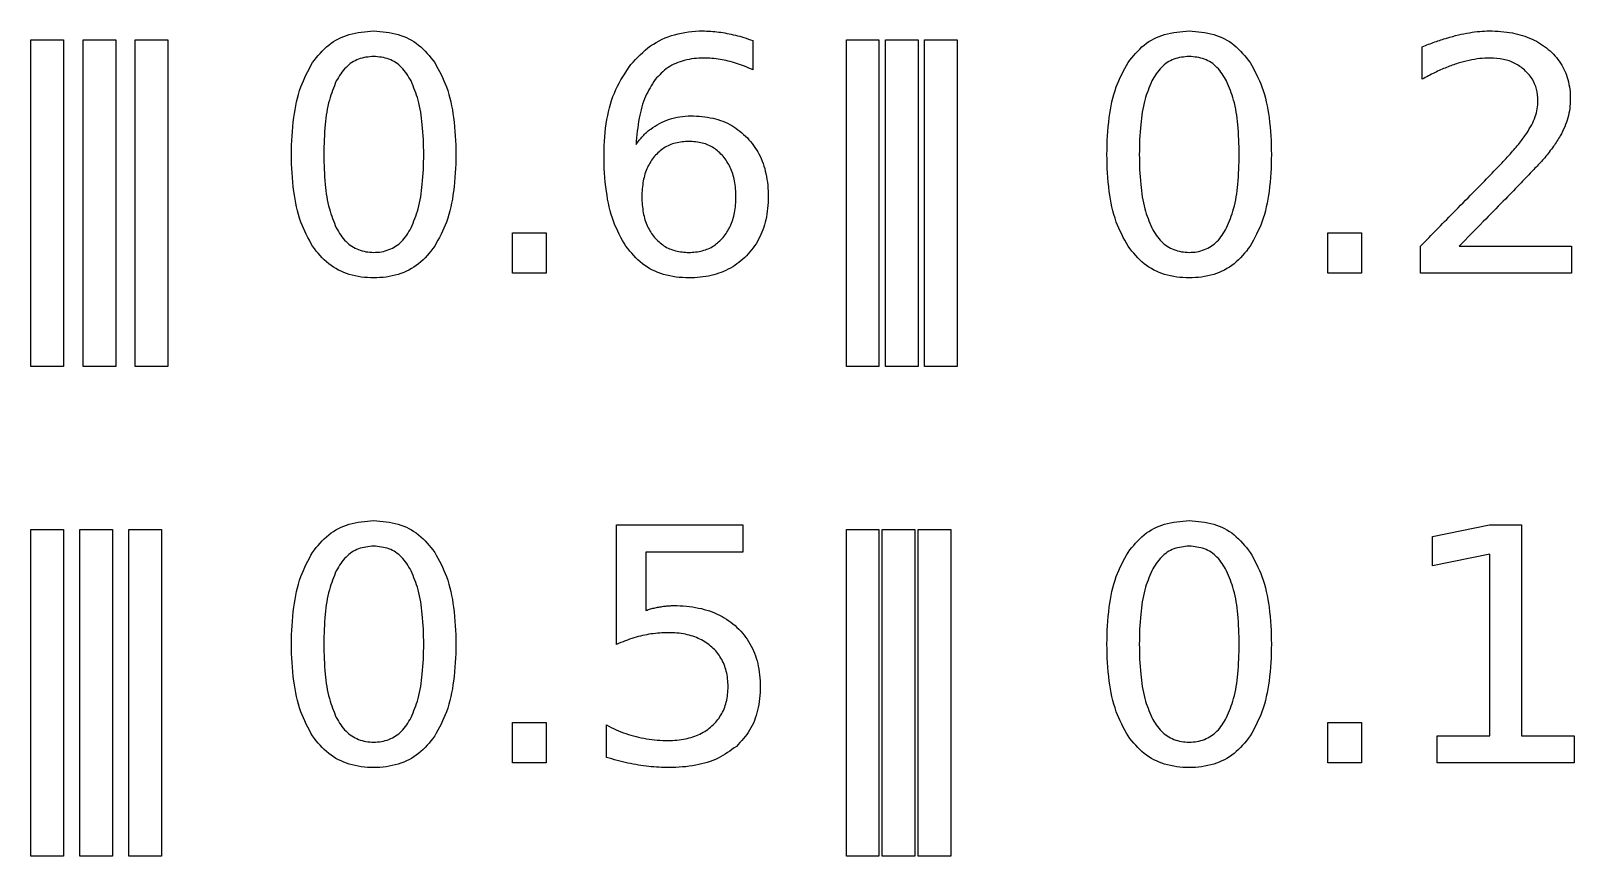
# Model space of a CAD drawing. Extents: x 1 to 50643, y 2 to 54380.
# Drawn here: x 44583 to 45925, y 19310 to 20026 of the extents above; entities that cross this region are included whole.
import ezdxf

# ---------------------------------------------------------------- set-up
doc = ezdxf.new("R2010")
doc.units = 0
doc.layers.add('Layer_1', color=7, linetype='CONTINUOUS')

msp = doc.modelspace()

# ---------------------------------------------------------------- linework, layer by layer
at = {"layer": 'Layer_1', "color": 7}
for points in [[(44881.340558, 20026.030557)], [(45590.002087, 20026.030557)], [(44583.411854, 20018.209902), (44611.758312, 20018.209902), (44611.758312, 19734.745291), (44583.411854, 19734.745291)], [(44628.766191, 20018.209902), (44657.11265, 20018.209902), (44657.11265, 19734.745291), (44628.766191, 19734.745291)], [(44674.120529, 20018.209902), (44702.466987, 20018.209902), (44702.466987, 19734.745291), (44674.120529, 19734.745291)], [(45210.757448, 20017.725932)], [(45292.073382, 20018.209902), (45320.41984, 20018.209902), (45320.41984, 19734.745291), (45292.073382, 19734.745291)], [(45326.089135, 20018.209902), (45354.435593, 20018.209902), (45354.435593, 19734.745291), (45326.089135, 19734.745291)], [(45360.104888, 20018.209902), (45388.451347, 20018.209902), (45388.451347, 19734.745291), (45360.104888, 19734.745291)], [(44881.340558, 20003.884885)], [(45590.002087, 20003.884885)], [(45155.25485, 19930.112114)], [(45001.896073, 19850.802922), (45031.100667, 19850.802922), (45031.100667, 19815.646658), (45001.896073, 19815.646658)], [(45710.557602, 19850.802922), (45739.762195, 19850.802922), (45739.762195, 19815.646658), (45710.557602, 19815.646658)], [(45824.746218, 19839.176443)], [(44881.340558, 19600.833641)], [(45590.002087, 19600.833641)], [(45805.507163, 19413.979526), (45851.182609, 19413.979526), (45851.182609, 19571.629036), (45801.493247, 19561.663483), (45801.493247, 19587.131007), (45850.905778, 19597.096559), (45878.864714, 19597.096559), (45878.864714, 19413.979526), (45924.540161, 19413.979526), (45924.540161, 19390.449741), (45805.507163, 19390.449741)], [(44583.411854, 19593.012702), (44611.758312, 19593.012702), (44611.758312, 19309.54809), (44583.411854, 19309.54809)], [(44625.931545, 19593.012702), (44654.278004, 19593.012702), (44654.278004, 19309.54809), (44625.931545, 19309.54809)], [(44668.451237, 19593.012702), (44696.797695, 19593.012702), (44696.797695, 19309.54809), (44668.451237, 19309.54809)], [(45292.073382, 19593.012702), (45320.41984, 19593.012702), (45320.41984, 19309.54809), (45292.073382, 19309.54809)], [(45323.254489, 19593.012702), (45351.600947, 19593.012702), (45351.600947, 19309.54809), (45323.254489, 19309.54809)], [(45354.435596, 19593.012702), (45382.782055, 19593.012702), (45382.782055, 19309.54809), (45354.435596, 19309.54809)], [(44881.340558, 19578.687968)], [(45590.002087, 19578.687968)], [(45001.896073, 19425.606006), (45031.100667, 19425.606006), (45031.100667, 19390.449741), (45001.896073, 19390.449741)], [(45710.557602, 19425.606006), (45739.762195, 19425.606006), (45739.762195, 19390.449741), (45710.557602, 19390.449741)]]:
    msp.add_lwpolyline(points, close=True, dxfattribs=at)
for points in [[(45210.757448, 20017.725932), (45210.757448, 19992.258408)], [(45792.496591, 19984.092189), (45792.496591, 20012.327923)], [(45824.746218, 19839.176443), (45922.325594, 19839.176443), (45922.325594, 19815.646658), (45791.112461, 19815.646658), (45791.112461, 19839.176443)], [(45092.278084, 19597.096559), (45202.037566, 19597.096559), (45202.037566, 19573.566783), (45117.88401, 19573.566783), (45117.88401, 19522.908556)], [(45092.278084, 19493.288718), (45092.278084, 19597.096559)], [(45083.558231, 19395.294123), (45083.558231, 19423.391438)]]:
    msp.add_lwpolyline(points, dxfattribs=at)
for points, knots in [([(44828.190944, 19998.486877), (44832.536921, 20003.96188), (44841.052351, 20014.689505), (44860.233007, 20024.501034), (44874.125136, 20025.507704), (44881.340558, 20026.030557)], [0, 0, 0, 0, 20.799019, 40.753233, 62.317474, 62.317474, 62.317474, 62.317474]), ([(44881.340558, 20026.030557), (44888.551031, 20025.508871), (44902.424638, 20024.505099), (44921.56938, 20014.69297), (44930.033114, 20003.962253), (44934.351757, 19998.486877)], [0, 0, 0, 0, 21.549017, 41.462278, 62.209291, 62.209291, 62.209291, 62.209291]), ([(45104.735022, 19996.825953), (45110.159264, 20002.661027), (45120.842026, 20014.152899), (45143.053887, 20024.11239), (45161.320174, 20026.312267), (45174.210032, 20025.869355), (45181.288779, 20025.198264), (45185.976356, 20024.370763), (45188.334943, 20023.9544)], [0, 0, 0, 0, 23.696321, 46.668663, 71.228836, 78.260786, 85.353559, 92.536467, 92.536467, 92.536467, 92.536467]), ([(45188.334943, 20023.9544), (45190.77088, 20023.442098), (45195.737643, 20022.397537), (45203.220946, 20020.304003), (45208.212583, 20018.596474), (45210.757448, 20017.725932)], [0, 0, 0, 0, 7.466325, 15.22349, 23.291641, 23.291641, 23.291641, 23.291641]), ([(45536.852472, 19998.486877), (45541.198449, 20003.96188), (45549.713879, 20014.689505), (45568.894535, 20024.501034), (45582.786664, 20025.507704), (45590.002087, 20026.030557)], [0, 0, 0, 0, 20.799019, 40.753233, 62.317474, 62.317474, 62.317474, 62.317474]), ([(45590.002087, 20026.030557), (45597.212559, 20025.508871), (45611.086167, 20024.505099), (45630.230908, 20014.69297), (45638.694643, 20003.962253), (45643.013285, 19998.486877)], [0, 0, 0, 0, 21.549017, 41.462278, 62.209291, 62.209291, 62.209291, 62.209291]), ([(45792.496591, 20012.327923), (45796.153832, 20013.74836), (45803.248025, 20016.503675), (45813.784129, 20019.915055), (45823.809013, 20022.618698), (45833.318459, 20024.562212), (45842.292752, 20025.7559), (45854.780781, 20026.305719), (45870.2754, 20025.037338), (45887.903962, 20019.761201), (45902.391031, 20010.737108), (45913.398918, 19998.62654), (45919.995307, 19983.593338), (45921.559128, 19969.88077), (45920.861904, 19958.744384), (45919.288709, 19950.569727), (45917.346109, 19945.422021), (45916.373942, 19942.845874)], [0, 0, 0, 0, 11.768213, 22.827582, 33.205573, 42.902219, 51.926768, 60.332458, 80.373885, 98.263793, 115.015432, 130.96196, 146.617509, 163.453339, 171.821433, 180.055271, 188.303801, 188.303801, 188.303801, 188.303801]), ([(44828.190944, 19839.038033), (44824.465878, 19845.940211), (44816.403337, 19860.879304), (44811.077004, 19888.295634), (44809.295413, 19918.783218), (44811.076053, 19949.268982), (44816.390656, 19976.693027), (44824.465124, 19991.605692), (44828.190944, 19998.486877)], [0, 0, 0, 0, 23.414321, 50.678019, 82.791954, 114.967284, 142.230981, 165.589881, 165.589881, 165.589881, 165.589881]), ([(44881.340558, 20003.884885), (44876.830799, 20003.468879), (44867.965287, 20002.651075), (44856.118652, 19994.662759), (44851.341434, 19986.753815), (44848.8141, 19982.569675)], [0, 0, 0, 0, 13.421131, 26.383935, 40.945288, 40.945288, 40.945288, 40.945288]), ([(44913.867017, 19982.569675), (44911.362967, 19986.755681), (44906.624283, 19994.677312), (44894.756934, 20002.661121), (44885.870802, 20003.471662), (44881.340558, 20003.884885)], [0, 0, 0, 0, 14.525647, 27.488451, 40.970126, 40.970126, 40.970126, 40.970126]), ([(44934.351757, 19998.486877), (44938.105468, 19991.607568), (44946.235762, 19976.707432), (44951.596908, 19949.273039), (44953.390023, 19918.78322), (44951.595933, 19888.291566), (44946.223026, 19860.864975), (44938.104707, 19845.938342), (44934.351757, 19839.038033)], [0, 0, 0, 0, 23.392417, 50.666458, 82.842761, 114.957673, 142.231713, 165.679472, 165.679472, 165.679472, 165.679472]), ([(45100.444303, 19839.038033), (45096.578325, 19845.930649), (45088.234492, 19860.80679), (45082.704461, 19888.276711), (45080.757085, 19918.235655), (45082.9543, 19948.181965), (45090.246204, 19975.268338), (45100.029444, 19989.82462), (45104.735022, 19996.825953)], [0, 0, 0, 0, 23.583535, 50.899687, 83.018575, 113.578289, 140.729326, 165.89077, 165.89077, 165.89077, 165.89077]), ([(45189.442241, 19999.870983), (45187.086358, 20000.39804), (45182.41544, 20001.443016), (45175.326013, 20002.296239), (45164.901182, 20002.750025), (45151.667809, 20001.337548), (45136.514853, 19995.107613), (45129.435402, 19987.567973), (45125.911841, 19983.815369)], [0, 0, 0, 0, 7.23867, 14.351831, 21.386083, 38.521423, 53.952166, 69.242611, 69.242611, 69.242611, 69.242611]), ([(45210.757448, 19992.258408), (45208.422889, 19993.309966), (45203.79484, 19995.394584), (45196.670402, 19997.946927), (45191.840863, 19999.232497), (45189.442241, 19999.870983)], [0, 0, 0, 0, 7.6797, 15.224303, 22.668674, 22.668674, 22.668674, 22.668674]), ([(45536.852472, 19839.038033), (45533.127407, 19845.940211), (45525.064865, 19860.879304), (45519.738532, 19888.295634), (45517.956941, 19918.783218), (45519.737581, 19949.268982), (45525.052184, 19976.693027), (45533.126652, 19991.605692), (45536.852472, 19998.486877)], [0, 0, 0, 0, 23.414321, 50.678019, 82.791954, 114.967284, 142.230981, 165.589881, 165.589881, 165.589881, 165.589881]), ([(45590.002087, 20003.884885), (45585.492327, 20003.468879), (45576.626816, 20002.651075), (45564.78018, 19994.662759), (45560.002963, 19986.753815), (45557.475628, 19982.569675)], [0, 0, 0, 0, 13.421131, 26.383935, 40.945288, 40.945288, 40.945288, 40.945288]), ([(45622.528545, 19982.569675), (45620.024495, 19986.755681), (45615.285811, 19994.677312), (45603.418462, 20002.661121), (45594.53233, 20003.471662), (45590.002087, 20003.884885)], [0, 0, 0, 0, 14.525647, 27.488451, 40.970126, 40.970126, 40.970126, 40.970126]), ([(45643.013285, 19998.486877), (45646.766996, 19991.607568), (45654.89729, 19976.707432), (45660.258436, 19949.273039), (45662.051551, 19918.78322), (45660.257462, 19888.291566), (45654.884554, 19860.864975), (45646.766236, 19845.938342), (45643.013285, 19839.038033)], [0, 0, 0, 0, 23.392417, 50.666458, 82.842761, 114.957673, 142.231713, 165.679472, 165.679472, 165.679472, 165.679472]), ([(45823.63892, 19997.933236), (45820.313877, 19996.792682), (45813.405683, 19994.423038), (45803.014588, 19989.746282), (45796.08779, 19986.022687), (45792.496591, 19984.092189)], [0, 0, 0, 0, 10.54157, 21.901437, 34.131787, 34.131787, 34.131787, 34.131787]), ([(45881.494501, 19992.119998), (45878.775909, 19994.21165), (45873.24085, 19998.470257), (45862.755087, 20001.827469), (45852.354646, 20002.75463), (45842.359387, 20002.124895), (45833.030214, 20000.616917), (45826.827459, 19998.844402), (45823.63892, 19997.933236)], [0, 0, 0, 0, 10.224688, 20.817481, 32.455123, 41.404687, 50.802346, 60.743508, 60.743508, 60.743508, 60.743508]), ([(45125.911841, 19983.815369), (45122.902572, 19979.069339), (45116.374221, 19968.773237), (45111.254773, 19949.274759), (45109.988878, 19935.05381), (45109.302572, 19927.343904)], [0, 0, 0, 0, 16.77859, 36.399708, 59.633615, 59.633615, 59.633615, 59.633615]), ([(45887.722984, 19944.645211), (45888.797076, 19946.938452), (45890.877466, 19951.380188), (45892.695561, 19958.35781), (45893.41449, 19966.457922), (45892.335674, 19975.465563), (45888.42413, 19984.944508), (45883.821358, 19989.710585), (45881.494501, 19992.119998)], [0, 0, 0, 0, 7.584697, 14.690664, 21.499244, 31.883799, 41.637345, 51.609206, 51.609206, 51.609206, 51.609206]), ([(44848.8141, 19982.569675), (44846.603757, 19977.129657), (44841.677805, 19965.006076), (44838.710724, 19943.304623), (44837.639294, 19918.783159), (44838.710816, 19894.260335), (44841.688402, 19872.563898), (44846.604279, 19860.416034), (44848.8141, 19854.955237)], [0, 0, 0, 0, 17.557797, 39.129165, 65.193328, 91.19604, 112.767407, 130.383031, 130.383031, 130.383031, 130.383031]), ([(44913.867017, 19854.955237), (44916.104985, 19860.414532), (44921.080369, 19872.551476), (44924.100397, 19894.257637), (44925.184726, 19918.783163), (44924.100506, 19943.307303), (44921.091066, 19965.018588), (44916.105515, 19977.131165), (44913.867017, 19982.569675)], [0, 0, 0, 0, 17.641955, 39.221067, 65.224492, 91.289368, 112.868481, 130.452695, 130.452695, 130.452695, 130.452695]), ([(45557.475628, 19982.569675), (45555.265285, 19977.129657), (45550.339333, 19965.006076), (45547.372252, 19943.304623), (45546.300822, 19918.783159), (45547.372344, 19894.260335), (45550.34993, 19872.563898), (45555.265807, 19860.416034), (45557.475628, 19854.955237)], [0, 0, 0, 0, 17.557797, 39.129165, 65.193328, 91.19604, 112.767407, 130.383031, 130.383031, 130.383031, 130.383031]), ([(45622.528545, 19854.955237), (45624.766513, 19860.414532), (45629.741898, 19872.551476), (45632.761925, 19894.257637), (45633.846254, 19918.783163), (45632.762034, 19943.307303), (45629.752594, 19965.018588), (45624.767043, 19977.131165), (45622.528545, 19982.569675)], [0, 0, 0, 0, 17.641955, 39.221067, 65.224492, 91.289368, 112.868481, 130.452695, 130.452695, 130.452695, 130.452695]), ([(45109.302572, 19927.343904), (45111.190694, 19929.877125), (45114.910059, 19934.867254), (45121.851225, 19941.13691), (45127.144224, 19944.215289), (45129.787312, 19945.752495)], [0, 0, 0, 0, 9.465447, 18.645745, 27.802411, 27.802411, 27.802411, 27.802411]), ([(45129.787312, 19945.752495), (45132.579261, 19947.058694), (45138.185162, 19949.681386), (45147.397507, 19951.800891), (45160.179209, 19952.661674), (45175.728745, 19951.019061), (45193.065181, 19944.857439), (45201.761724, 19937.114783), (45206.051482, 19933.295552)], [0, 0, 0, 0, 9.226464, 18.525644, 28.149288, 47.564504, 65.120393, 82.210059, 82.210059, 82.210059, 82.210059]), ([(45869.037563, 19919.177688), (45871.755748, 19922.323387), (45876.768235, 19928.124235), (45883.145202, 19936.565195), (45886.29986, 19942.133326), (45887.722984, 19944.645211)], [0, 0, 0, 0, 12.474293, 23.003299, 31.656945, 31.656945, 31.656945, 31.656945]), ([(45916.373942, 19942.845874), (45915.094056, 19940.13826), (45912.295821, 19934.21856), (45906.368038, 19925.296359), (45901.625335, 19919.249115), (45899.072623, 19915.994247)], [0, 0, 0, 0, 8.975363, 19.622979, 32.034127, 32.034127, 32.034127, 32.034127]), ([(45206.051482, 19933.295552), (45209.710663, 19928.781311), (45217.2081, 19919.531911), (45223.023781, 19901.507088), (45224.79442, 19882.071032), (45223.016903, 19862.54492), (45216.668593, 19844.830329), (45205.972189, 19830.31962), (45191.764699, 19819.346001), (45174.340195, 19812.841025), (45154.369527, 19810.880207), (45133.554087, 19813.352877), (45113.803184, 19822.772541), (45104.940769, 19833.56323), (45100.444303, 19839.038033)], [0, 0, 0, 0, 17.305574, 35.458051, 55.720245, 75.653729, 93.797702, 111.45353, 129.014241, 146.904679, 166.491409, 188.723577, 209.15026, 230.187587, 230.187587, 230.187587, 230.187587]), ([(45155.25485, 19930.112114), (45151.322512, 19929.862649), (45143.766802, 19929.383318), (45133.163329, 19924.941329), (45127.964893, 19919.812002), (45125.358178, 19917.239941)], [0, 0, 0, 0, 11.775185, 22.625192, 33.537968, 33.537968, 33.537968, 33.537968]), ([(45185.013107, 19917.239941), (45182.433335, 19919.812505), (45177.285004, 19924.946455), (45166.71854, 19929.386588), (45159.182083, 19929.863563), (45155.25485, 19930.112114)], [0, 0, 0, 0, 10.854817, 21.662462, 33.422368, 33.422368, 33.422368, 33.422368]), ([(45125.358178, 19917.239941), (45123.144322, 19914.122469), (45118.537895, 19907.635866), (45115.120602, 19895.34112), (45114.053463, 19881.966014), (45115.123247, 19868.58908), (45118.552151, 19856.305013), (45123.145417, 19849.789427), (45125.358178, 19846.650608)], [0, 0, 0, 0, 11.39655, 23.713093, 37.653319, 51.532264, 63.848807, 75.297452, 75.297452, 75.297452, 75.297452]), ([(45185.013107, 19846.650608), (45187.253285, 19849.787267), (45191.897545, 19856.290078), (45195.377729, 19868.583069), (45196.460666, 19881.966014), (45195.380446, 19895.347124), (45191.911868, 19907.650962), (45187.254394, 19914.124649), (45185.013107, 19917.239941)], [0, 0, 0, 0, 11.489633, 23.819908, 37.700208, 51.641782, 63.972057, 75.409782, 75.409782, 75.409782, 75.409782]), ([(45834.434953, 19883.329378), (45839.80199, 19888.773518), (45849.055456, 19898.15992), (45860.660309, 19910.045186), (45866.720132, 19916.651329), (45869.037563, 19919.177688)], [0, 0, 0, 0, 22.93517, 39.543206, 49.827537, 49.827537, 49.827537, 49.827537]), ([(45899.072623, 19915.994247), (45897.749608, 19914.534018), (45894.038019, 19910.437489), (45886.65779, 19902.726807), (45880.629403, 19896.45138), (45877.065366, 19892.741291)], [0, 0, 0, 0, 5.911134, 16.583109, 32.017321, 32.017321, 32.017321, 32.017321]), ([(45877.065366, 19892.741291), (45872.38159, 19887.926051), (45861.896934, 19877.147112), (45844.4525, 19859.296721), (45831.688667, 19846.264741), (45824.746218, 19839.176443)], [0, 0, 0, 0, 20.15238, 45.111204, 74.876523, 74.876523, 74.876523, 74.876523]), ([(45791.112461, 19839.176443), (45795.071369, 19843.255505), (45803.817067, 19852.266638), (45818.267306, 19866.975345), (45828.767145, 19877.59623), (45834.434953, 19883.329378)], [0, 0, 0, 0, 17.052983, 37.672068, 61.857554, 61.857554, 61.857554, 61.857554]), ([(44848.8141, 19854.955237), (44851.343695, 19850.778879), (44856.130486, 19842.875896), (44867.977362, 19835.182525), (44881.360796, 19833.065129), (44894.744871, 19835.1733), (44906.61235, 19842.861347), (44911.360678, 19850.777045), (44913.867017, 19854.955237)], [0, 0, 0, 0, 14.498889, 27.436463, 40.854888, 54.33387, 67.271444, 81.734472, 81.734472, 81.734472, 81.734472]), ([(45557.475628, 19854.955237), (45560.005223, 19850.778879), (45564.792014, 19842.875896), (45576.63889, 19835.182525), (45590.022324, 19833.065129), (45603.406399, 19835.1733), (45615.273879, 19842.861347), (45620.022206, 19850.777045), (45622.528545, 19854.955237)], [0, 0, 0, 0, 14.498889, 27.436463, 40.854888, 54.33387, 67.271444, 81.734472, 81.734472, 81.734472, 81.734472]), ([(44934.351757, 19839.038033), (44930.030592, 19833.569994), (44921.554992, 19822.8449), (44902.414462, 19813.369263), (44881.335345, 19810.728928), (44860.243207, 19813.373949), (44841.066701, 19822.848196), (44832.53943, 19833.570294), (44828.190944, 19839.038033)], [0, 0, 0, 0, 20.690361, 40.582391, 62.129229, 83.691293, 103.624319, 124.366828, 124.366828, 124.366828, 124.366828]), ([(45125.358178, 19846.650608), (45127.964893, 19844.069973), (45133.163329, 19838.923547), (45143.766801, 19834.612863), (45155.24975, 19833.344895), (45166.718539, 19834.609018), (45177.285004, 19838.918632), (45182.433335, 19844.069544), (45185.013107, 19846.650608)], [0, 0, 0, 0, 10.912775, 21.762782, 33.537966, 45.297873, 56.105518, 66.960333, 66.960333, 66.960333, 66.960333]), ([(45643.013285, 19839.038033), (45638.69212, 19833.569994), (45630.21652, 19822.8449), (45611.075991, 19813.369263), (45589.996874, 19810.728928), (45568.904735, 19813.373949), (45549.72823, 19822.848196), (45541.200958, 19833.570294), (45536.852472, 19839.038033)], [0, 0, 0, 0, 20.690361, 40.582391, 62.129229, 83.691293, 103.624319, 124.366828, 124.366828, 124.366828, 124.366828]), ([(44828.190944, 19573.28996), (44832.536921, 19578.764963), (44841.052351, 19589.492588), (44860.233007, 19599.304117), (44874.125136, 19600.310787), (44881.340558, 19600.833641)], [0, 0, 0, 0, 20.799019, 40.753233, 62.317474, 62.317474, 62.317474, 62.317474]), ([(44881.340558, 19600.833641), (44888.551031, 19600.311954), (44902.424638, 19599.308183), (44921.56938, 19589.496053), (44930.033114, 19578.765336), (44934.351757, 19573.28996)], [0, 0, 0, 0, 21.549017, 41.462278, 62.209291, 62.209291, 62.209291, 62.209291]), ([(45536.852472, 19573.28996), (45541.198449, 19578.764963), (45549.713879, 19589.492588), (45568.894535, 19599.304117), (45582.786664, 19600.310787), (45590.002087, 19600.833641)], [0, 0, 0, 0, 20.799019, 40.753233, 62.317474, 62.317474, 62.317474, 62.317474]), ([(45590.002087, 19600.833641), (45597.212559, 19600.311954), (45611.086167, 19599.308183), (45630.230908, 19589.496053), (45638.694643, 19578.765336), (45643.013285, 19573.28996)], [0, 0, 0, 0, 21.549017, 41.462278, 62.209291, 62.209291, 62.209291, 62.209291]), ([(44828.190944, 19413.841116), (44824.465878, 19420.743294), (44816.403337, 19435.682388), (44811.077004, 19463.098717), (44809.295413, 19493.586301), (44811.076053, 19524.072065), (44816.390656, 19551.49611), (44824.465124, 19566.408775), (44828.190944, 19573.28996)], [0, 0, 0, 0, 23.414321, 50.678019, 82.791954, 114.967284, 142.230981, 165.589881, 165.589881, 165.589881, 165.589881]), ([(44881.340558, 19578.687968), (44876.830799, 19578.271962), (44867.965287, 19577.454158), (44856.118652, 19569.465842), (44851.341434, 19561.556898), (44848.8141, 19557.372758)], [0, 0, 0, 0, 13.421131, 26.383935, 40.945288, 40.945288, 40.945288, 40.945288]), ([(44913.867017, 19557.372758), (44911.362967, 19561.558764), (44906.624283, 19569.480395), (44894.756934, 19577.464204), (44885.870802, 19578.274745), (44881.340558, 19578.687968)], [0, 0, 0, 0, 14.525647, 27.488451, 40.970126, 40.970126, 40.970126, 40.970126]), ([(44934.351757, 19573.28996), (44938.105468, 19566.410651), (44946.235762, 19551.510515), (44951.596908, 19524.076122), (44953.390023, 19493.586303), (44951.595933, 19463.094649), (44946.223026, 19435.668058), (44938.104707, 19420.741425), (44934.351757, 19413.841116)], [0, 0, 0, 0, 23.392417, 50.666458, 82.842761, 114.957673, 142.231713, 165.679472, 165.679472, 165.679472, 165.679472]), ([(45536.852472, 19413.841116), (45533.127407, 19420.743294), (45525.064865, 19435.682388), (45519.738532, 19463.098717), (45517.956941, 19493.586301), (45519.737581, 19524.072065), (45525.052184, 19551.49611), (45533.126652, 19566.408775), (45536.852472, 19573.28996)], [0, 0, 0, 0, 23.414321, 50.678019, 82.791954, 114.967284, 142.230981, 165.589881, 165.589881, 165.589881, 165.589881]), ([(45590.002087, 19578.687968), (45585.492327, 19578.271962), (45576.626816, 19577.454158), (45564.78018, 19569.465842), (45560.002963, 19561.556898), (45557.475628, 19557.372758)], [0, 0, 0, 0, 13.421131, 26.383935, 40.945288, 40.945288, 40.945288, 40.945288]), ([(45622.528545, 19557.372758), (45620.024495, 19561.558764), (45615.285811, 19569.480395), (45603.418462, 19577.464204), (45594.53233, 19578.274745), (45590.002087, 19578.687968)], [0, 0, 0, 0, 14.525647, 27.488451, 40.970126, 40.970126, 40.970126, 40.970126]), ([(45643.013285, 19573.28996), (45646.766996, 19566.410651), (45654.89729, 19551.510515), (45660.258436, 19524.076122), (45662.051551, 19493.586303), (45660.257462, 19463.094649), (45654.884554, 19435.668058), (45646.766236, 19420.741425), (45643.013285, 19413.841116)], [0, 0, 0, 0, 23.392417, 50.666458, 82.842761, 114.957673, 142.231713, 165.679472, 165.679472, 165.679472, 165.679472]), ([(44848.8141, 19557.372758), (44846.603757, 19551.93274), (44841.677805, 19539.809159), (44838.710724, 19518.107706), (44837.639294, 19493.586242), (44838.710816, 19469.063418), (44841.688402, 19447.366981), (44846.604279, 19435.219117), (44848.8141, 19429.75832)], [0, 0, 0, 0, 17.557797, 39.129165, 65.193328, 91.19604, 112.767407, 130.383031, 130.383031, 130.383031, 130.383031]), ([(44913.867017, 19429.75832), (44916.104985, 19435.217616), (44921.080369, 19447.354559), (44924.100397, 19469.06072), (44925.184726, 19493.586246), (44924.100506, 19518.110386), (44921.091066, 19539.821671), (44916.105515, 19551.934248), (44913.867017, 19557.372758)], [0, 0, 0, 0, 17.641955, 39.221067, 65.224492, 91.289368, 112.868481, 130.452695, 130.452695, 130.452695, 130.452695]), ([(45557.475628, 19557.372758), (45555.265285, 19551.93274), (45550.339333, 19539.809159), (45547.372252, 19518.107706), (45546.300822, 19493.586242), (45547.372344, 19469.063418), (45550.34993, 19447.366981), (45555.265807, 19435.219117), (45557.475628, 19429.75832)], [0, 0, 0, 0, 17.557797, 39.129165, 65.193328, 91.19604, 112.767407, 130.383031, 130.383031, 130.383031, 130.383031]), ([(45622.528545, 19429.75832), (45624.766513, 19435.217616), (45629.741898, 19447.354559), (45632.761925, 19469.06072), (45633.846254, 19493.586246), (45632.762034, 19518.110386), (45629.752594, 19539.821671), (45624.767043, 19551.934248), (45622.528545, 19557.372758)], [0, 0, 0, 0, 17.641955, 39.221067, 65.224492, 91.289368, 112.868481, 130.452695, 130.452695, 130.452695, 130.452695]), ([(45130.064144, 19525.953586), (45131.415174, 19526.175384), (45134.107496, 19526.61738), (45138.177512, 19526.980252), (45148.078427, 19527.237215), (45163.132281, 19525.88636), (45182.102723, 19519.596227), (45197.5738, 19508.823342), (45209.162856, 19494.335874), (45216.014731, 19476.436633), (45217.933956, 19456.567349), (45215.95347, 19436.707062), (45209.149882, 19418.301621), (45200.680037, 19409.290411), (45196.501162, 19404.844437)], [0, 0, 0, 0, 4.10638, 8.183158, 12.24505, 33.817198, 53.149848, 71.537968, 89.587508, 107.981987, 128.20728, 148.928488, 167.562566, 185.709853, 185.709853, 185.709853, 185.709853]), ([(45117.88401, 19522.908556), (45119.232776, 19523.344104), (45121.909247, 19524.208401), (45125.977321, 19525.22868), (45128.707645, 19525.712975), (45130.064144, 19525.953586)], [0, 0, 0, 0, 4.251384, 8.436382, 12.568603, 12.568603, 12.568603, 12.568603]), ([(45083.558231, 19423.391438), (45086.333938, 19421.962301), (45091.843257, 19419.125702), (45100.473961, 19415.777712), (45109.292016, 19413.150032), (45118.38084, 19411.299547), (45127.78059, 19410.208434), (45139.131402, 19409.744485), (45151.825922, 19410.716274), (45164.925973, 19414.906461), (45175.630193, 19422.029191), (45183.672399, 19431.657225), (45188.437415, 19443.60397), (45189.75673, 19456.748371), (45188.437418, 19469.892696), (45183.67239, 19481.839648), (45175.630228, 19491.466938), (45164.925834, 19498.592572), (45151.826506, 19502.77074), (45139.875957, 19503.727336), (45129.907477, 19503.337889), (45122.405988, 19502.533765), (45117.462426, 19501.539501), (45114.977392, 19501.039703)], [0, 0, 0, 0, 9.36067, 18.579378, 27.722554, 36.936696, 46.367698, 56.078827, 71.000661, 84.321108, 96.878358, 109.068978, 121.380681, 134.865494, 148.350308, 160.662011, 172.85263, 185.409881, 198.730327, 213.652161, 221.131454, 228.651617, 236.252863, 236.252863, 236.252863, 236.252863]), ([(45114.977392, 19501.039703), (45112.486342, 19500.418813), (45107.408446, 19499.153156), (45099.825179, 19496.542753), (45094.827754, 19494.388043), (45092.278084, 19493.288718)], [0, 0, 0, 0, 7.699305, 15.694695, 24.02298, 24.02298, 24.02298, 24.02298]), ([(44848.8141, 19429.75832), (44851.343695, 19425.581963), (44856.130486, 19417.678979), (44867.977362, 19409.985608), (44881.360796, 19407.868212), (44894.744871, 19409.976383), (44906.61235, 19417.66443), (44911.360678, 19425.580128), (44913.867017, 19429.75832)], [0, 0, 0, 0, 14.498889, 27.436463, 40.854888, 54.33387, 67.271444, 81.734472, 81.734472, 81.734472, 81.734472]), ([(45557.475628, 19429.75832), (45560.005223, 19425.581963), (45564.792014, 19417.678979), (45576.63889, 19409.985608), (45590.022324, 19407.868212), (45603.406399, 19409.976383), (45615.273879, 19417.66443), (45620.022206, 19425.580128), (45622.528545, 19429.75832)], [0, 0, 0, 0, 14.498889, 27.436463, 40.854888, 54.33387, 67.271444, 81.734472, 81.734472, 81.734472, 81.734472]), ([(44934.351757, 19413.841116), (44930.030592, 19408.373077), (44921.554992, 19397.647983), (44902.414462, 19388.172346), (44881.335345, 19385.532011), (44860.243207, 19388.177032), (44841.066701, 19397.651279), (44832.53943, 19408.373377), (44828.190944, 19413.841116)], [0, 0, 0, 0, 20.690361, 40.582391, 62.129229, 83.691293, 103.624319, 124.366828, 124.366828, 124.366828, 124.366828]), ([(45643.013285, 19413.841116), (45638.69212, 19408.373077), (45630.21652, 19397.647983), (45611.075991, 19388.172346), (45589.996874, 19385.532011), (45568.904735, 19388.177032), (45549.72823, 19397.651279), (45541.200958, 19408.373377), (45536.852472, 19413.841116)], [0, 0, 0, 0, 20.690361, 40.582391, 62.129229, 83.691293, 103.624319, 124.366828, 124.366828, 124.366828, 124.366828]), ([(45111.378724, 19388.650421), (45108.35365, 19389.19625), (45102.200567, 19390.30648), (45092.9177, 19392.537232), (45086.713553, 19394.364703), (45083.558231, 19395.294123)], [0, 0, 0, 0, 9.220506, 18.754763, 28.622057, 28.622057, 28.622057, 28.622057]), ([(45196.501162, 19404.844437), (45191.42538, 19401.11418), (45180.815785, 19393.317054), (45160.35532, 19387.592237), (45142.838044, 19386.205442), (45129.164294, 19386.609479), (45120.289686, 19387.327877), (45114.368416, 19388.206698), (45111.378724, 19388.650421)], [0, 0, 0, 0, 18.764537, 39.222356, 62.611061, 71.349759, 80.238733, 89.303915, 89.303915, 89.303915, 89.303915])]:
    msp.add_open_spline(points, degree=3, knots=knots, dxfattribs=at)

doc.saveas('drawing.dxf')
